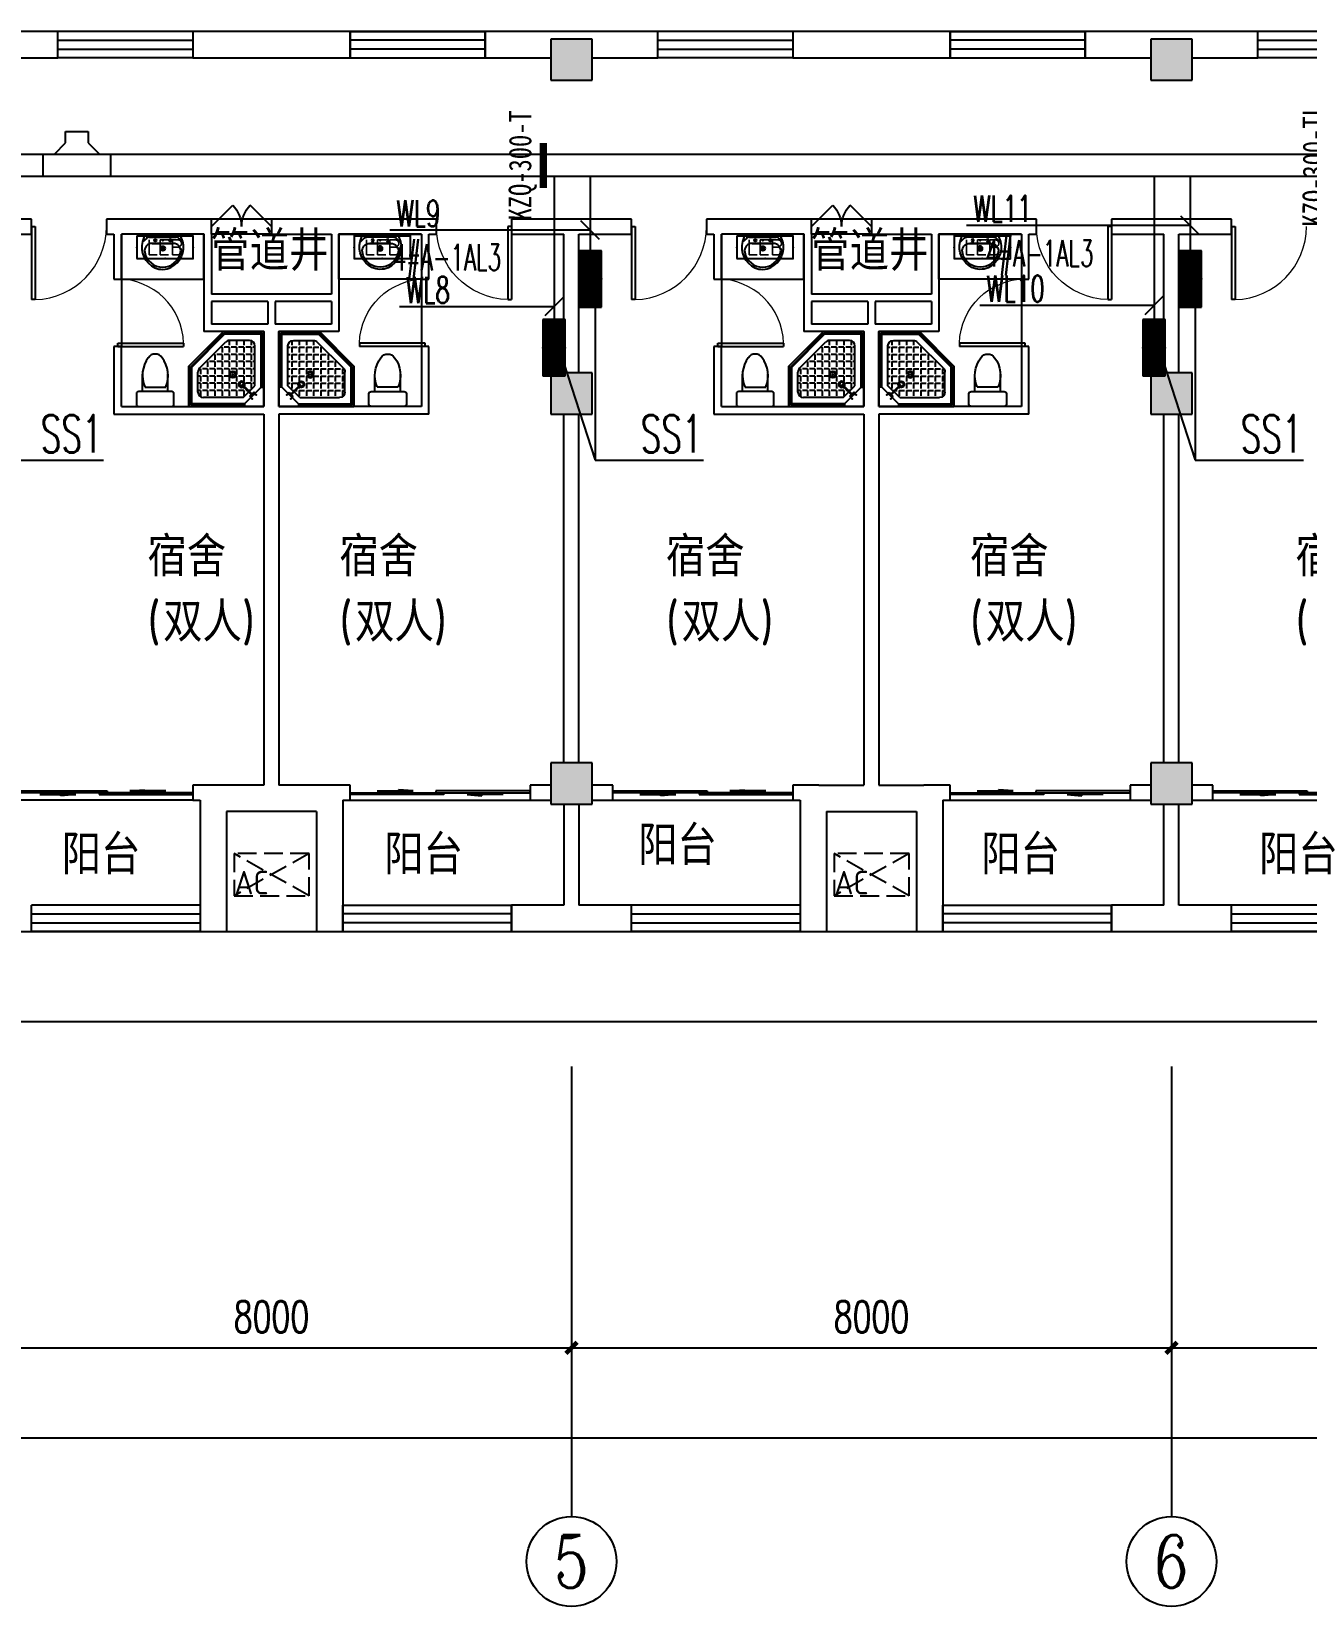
# Model space of a CAD drawing. Extents: x 1725663 to 4653551, y -550461 to 248782.
# Drawn here: x 2085350 to 2102350, y -116788 to -95788 of the extents above; entities that cross this region are included whole.
import ezdxf
from ezdxf.enums import TextEntityAlignment as Align

# ---------------------------------------------------------------- set-up
doc = ezdxf.new("R2010")
doc.units = 0
doc.header["$LTSCALE"] = 1000
doc.linetypes.add('DASH', pattern=[0.35, 0.25, -0.1])
for name, color, linetype in [('0-底图', 7, 'Continuous'), ('AXIS', 3, 'Continuous'), ('AXIS_TEXT', 7, 'Continuous'), ('CABLETRAY', 4, 'Continuous'), ('CLAYER', 7, 'Continuous'), ('COLUMN', 255, 'Continuous'), ('DIM-照明', 3, 'Continuous'), ('DIM-箱柜', 7, 'Continuous'), ('DOOR_FIRE', 4, 'Continuous'), ('EQUIP-箱柜', 3, 'Continuous'), ('GROUND', 2, 'Continuous'), ('PUB_HATCH', 8, 'Continuous'), ('PUB_TEXT', 7, 'Continuous'), ('TEL_TEXT', 7, 'Continuous'), ('WALL', 2, 'Continuous'), ('WINDOW', 4, 'Continuous'), ('WIRE-照明', 6, 'Continuous'), ('抗震支吊架', 2, 'Continuous'), ('洁具', 213, 'Continuous'), ('空调外机', 211, 'Continuous')]:
    doc.layers.add(name, color=color, linetype=linetype)
doc.styles.add('_TCH_AXIS', font='COMPLEX', dxfattribs={"bigfont": 'GBCBIG'})
doc.styles.add('_TEL_DIM', font='SIMPLEX', dxfattribs={"width": 0.8, "height": 3.5, "bigfont": 'HZTXT'})
doc.styles.add('A_DIM_T3', font='SIMPLEX', dxfattribs={"width": 0.7, "bigfont": 'HZ'})
doc.styles.add('COMPLEX', font='COMPLEX')
doc.styles.add('kzcad', font='', dxfattribs={"width": 0.8})
doc.styles.get("Standard").update_dxf_attribs({"font": 'geniso.shx', "bigfont": 'hztxt.shx'})
doc.styles.get('kzcad').set_extended_font_data('SimSun')
doc.dimstyles.new('_TCH_ARCH&&150', dxfattribs={"dimtxt": 420, "dimasz": 150, "dimexe": 375, "dimexo": 450, "dimgap": 202.5, "dimtad": 1, "dimdec": 0, "dimzin": 0, "dimdsep": 46, "dimtxsty": 'A_DIM_T3', "dimblk": 'ARCHTICK', "dimcen": 0.09, "dimclrt": 7, "dimazin": 2, "dimtfac": 1, "dimtdec": 0, "dimtix": 1, "dimtmove": 2, "dimatfit": 3, "dimfxl": 150, "dimtolj": 1, "dimtzin": 0, "dimarcsym": 0})

# ---------------------------------------------------------------- blocks, each defined once
blk = doc.blocks.new('*X490')
at = {"color": 0}
for p, q in [((-250, 33), (-83, 200)), ((-250, 68), (-118, 200)), ((-250, 104), (-154, 200)), ((-250, 139), (-189, 200)), ((-250, 174), (-224, 200)), ((-247, 0), (-47, 200)), ((-212, 0), (-12, 200)), ((-177, 0), (23, 200)), ((-141, 0), (59, 200)), ((-106, 0), (94, 200)), ((-71, 0), (129, 200)), ((-35, 0), (165, 200)), ((0, 0), (200, 200)), ((35, 0), (235, 200)), ((71, 0), (250, 179)), ((106, 0), (250, 144)), ((141, 0), (250, 109)), ((177, 0), (250, 73)), ((212, 0), (250, 38)), ((247, 0), (250, 3))]:
    blk.add_line(p, q, dxfattribs=at)
blk = doc.blocks.new('$equip$00002943')
for p, q in [((-0.75, 0.6), (-0.75, 0)), ((0.75, 0.6), (-0.75, 0.6)), ((0.75, 0), (0.75, 0.6)), ((-0.75, 0), (0.75, 0))]:
    blk.add_line(p, q)
for points, const_width in [([(-0.75, 0.3), (0.75, 0.3)], 0.6), ([(-0.75, 0.6), (-0.75, 0), (0.75, 0), (0.75, 0.6), (-0.75, 0.6), (-0.75, 0)], 0.02)]:
    blk.add_lwpolyline(points, dxfattribs=dict(const_width=const_width))
for p in [(0, 0.6), (-0.75, 0.3), (0, 0), (0.75, 0.3)]:
    blk.add_point(p)
at = {"xscale": 0.00300000000061118, "yscale": 0.00300000000061118, "zscale": 0.00300000000061118}
blk.add_blockref('*X490', (0, 0), dxfattribs=at)
at = {"color": 7, "style": '_TEL_DIM', "flags": 1}
for tag in ['A', 'REMARK']:
    blk.add_attdef(tag, text='', height=0.00002, dxfattribs=at).set_placement((0, 0), align=Align.MIDDLE_CENTER)
blk = doc.blocks.new('$equip$00002908')
for p, q in [((0.75, 0.6), (-0.75, 0.6)), ((-0.75, 0.6), (-0.75, 0)), ((0.75, 0), (0.75, 0.6)), ((-0.75, 0), (0.75, 0))]:
    blk.add_line(p, q)
at = {"const_width": 0.04}
blk.add_lwpolyline([(-0.75, 0.6), (-0.75, 0), (0.75, 0), (0.75, 0.6), (-0.75, 0.6), (-0.75, 0)], dxfattribs=at)
for p in [(0, 0.6), (-0.75, 0.3), (0, 0), (0.75, 0.3)]:
    blk.add_point(p)
at = {"color": 7, "style": '_TEL_DIM'}
blk.add_attdef('$TEXT$', text='', height=0.4, dxfattribs=at).set_placement((0, 0.3), align=Align.MIDDLE_CENTER)
at = {"color": 7, "style": '_TEL_DIM', "flags": 1}
for tag in ['A', 'REMARK']:
    blk.add_attdef(tag, text='', height=0.00002, dxfattribs=at).set_placement((0, 0), align=Align.MIDDLE_CENTER)
blk = doc.blocks.new('1F平面-CAD导入_dwg_Drawing4_t3_dwg_$plan$00001613-474159-1F-927810-1F')
at = {"layer": '洁具'}
for p, q in [((-30, 250), (-170, 250)), ((-200, 170), (-430, 170)), ((-260, -140), (-260, 140)), ((-200, -170), (-200, -220)), ((-170, -250), (-30, -250))]:
    blk.add_line(p, q, dxfattribs=at)
for points in [[(-200, 220), (-200, 170), (-200, -170), (-430, -170)], [(0, -220), (0, 220)]]:
    blk.add_lwpolyline(points, dxfattribs=at)
for centre, radius, start, end in [((-170, 220), 30, 90, 180), ((-30, 220), 30, 0, 90), ((-590, 0), 110, 123.4509, 236.5491), ((-413, -227), 398, 67.4505, 126.6381), ((-413, 227), 398, 233.3619, 292.5495), ((-170, -220), 30, 180, 270), ((-30, -220), 30, 270, 0)]:
    blk.add_arc(centre, radius, start, end, dxfattribs=at)
blk = doc.blocks.new('$lvtry$00000169')
at = {"color": 0}
for p, q in [((259, -36), (259, 0)), ((259, -36), (36, -259)), ((276, -120), (120, -276)), ((144, -151), (291, -298)), ((151, -144), (298, -291)), ((259, -24), (976, -24)), ((259, -36), (964, -36)), ((270, -213), (270, -143)), ((276, -120), (808, -120)), ((366, -213), (366, -143)), ((462, -213), (462, -143)), ((558, -213), (558, -143)), ((655, -213), (655, -143)), ((751, -213), (751, -143)), ((847, -213), (847, -143)), ((880, -192), (880, -460)), ((964, -36), (976, -24)), ((964, -36), (964, -525)), ((976, -24), (976, -530)), ((36, -259), (0, -259)), ((24, -259), (24, -976)), ((36, -259), (36, -964)), ((120, -276), (120, -808)), ((120, -309), (147, -309)), ((120, -405), (147, -405)), ((173, -309), (173, -239)), ((173, -309), (243, -309)), ((173, -405), (173, -335)), ((173, -405), (243, -405)), ((183, -213), (205, -213)), ((220, -213), (243, -213)), ((270, -213), (340, -213)), ((270, -263), (270, -239)), ((270, -405), (270, -335)), ((270, -405), (340, -405)), ((334, -309), (340, -309)), ((366, -213), (436, -213)), ((366, -309), (366, -239)), ((366, -309), (436, -309)), ((366, -405), (366, -335)), ((366, -405), (379, -405)), ((462, -213), (532, -213)), ((462, -309), (462, -239)), ((462, -309), (532, -309)), ((462, -405), (462, -335)), ((462, -405), (532, -405)), ((558, -213), (628, -213)), ((558, -309), (558, -239)), ((558, -309), (628, -309)), ((558, -405), (558, -335)), ((558, -405), (628, -405)), ((655, -213), (725, -213)), ((655, -309), (655, -239)), ((655, -309), (725, -309)), ((655, -405), (655, -335)), ((655, -405), (725, -405)), ((751, -213), (821, -213)), ((751, -309), (751, -239)), ((751, -309), (821, -309)), ((751, -405), (751, -335)), ((751, -405), (821, -405)), ((847, -213), (880, -213)), ((847, -309), (847, -239)), ((847, -309), (880, -309)), ((847, -405), (847, -335)), ((847, -405), (880, -405)), ((120, -501), (147, -501)), ((120, -598), (147, -598)), ((173, -501), (173, -431)), ((173, -501), (243, -501)), ((173, -598), (173, -528)), ((173, -598), (243, -598)), ((173, -694), (173, -624)), ((270, -501), (270, -431)), ((270, -501), (340, -501)), ((270, -598), (270, -528)), ((270, -598), (340, -598)), ((270, -694), (270, -624)), ((366, -501), (366, -431)), ((366, -501), (436, -501)), ((366, -598), (366, -528)), ((366, -598), (436, -598)), ((366, -694), (366, -624)), ((462, -501), (462, -431)), ((462, -501), (532, -501)), ((462, -598), (462, -528)), ((462, -598), (532, -598)), ((462, -694), (462, -624)), ((859, -511), (511, -859)), ((964, -525), (525, -964)), ((976, -530), (530, -976)), ((558, -501), (558, -431)), ((558, -501), (628, -501)), ((558, -598), (558, -528)), ((558, -598), (628, -598)), ((558, -694), (558, -624)), ((655, -501), (655, -431)), ((655, -501), (725, -501)), ((655, -598), (655, -528)), ((655, -598), (725, -598)), ((655, -694), (655, -624)), ((751, -501), (751, -431)), ((751, -501), (821, -501)), ((751, -598), (751, -528)), ((751, -598), (773, -598)), ((847, -501), (847, -431)), ((847, -501), (867, -501)), ((964, -525), (976, -530)), ((120, -694), (147, -694)), ((120, -790), (147, -790)), ((173, -694), (243, -694)), ((173, -790), (173, -720)), ((173, -790), (243, -790)), ((173, -878), (173, -816)), ((270, -694), (340, -694)), ((270, -790), (270, -720)), ((270, -790), (340, -790)), ((270, -880), (270, -816)), ((366, -694), (436, -694)), ((366, -790), (366, -720)), ((366, -790), (436, -790)), ((366, -880), (366, -816)), ((462, -694), (532, -694)), ((462, -790), (462, -720)), ((462, -790), (532, -790)), ((462, -880), (462, -816)), ((558, -694), (628, -694)), ((558, -790), (558, -720)), ((558, -790), (580, -790)), ((655, -694), (676, -694)), ((36, -964), (24, -976)), ((24, -976), (530, -976)), ((36, -964), (525, -964)), ((192, -880), (460, -880)), ((525, -964), (530, -976))]:
    blk.add_line(p, q, dxfattribs=at)
blk.add_lwpolyline([(0, 0), (0, -1000), (540, -1000), (1000, -540), (1000, 0)], close=True)
for points in [[(0, 0), (0, -1000)], [(0, 0), (1000, 0)], [(1000, 0), (1000, -540)], [(136, -190), (148, -178), (132, -162), (121, -174)], [(190, -136), (178, -148), (162, -132), (174, -121)], [(1000, -540), (540, -1000)], [(0, -1000), (540, -1000)]]:
    blk.add_lwpolyline(points, close=True, dxfattribs=at)
for radius in [43.8, 31.1]:
    blk.add_circle((416, -428), radius, dxfattribs=at)
for centre, radius, start, end in [((808, -192), 72, 0, 90), ((296, -296), 40.6, 142.583, 128.4197), ((296, -296), 28.6, 145.828, 125.6599), ((808, -460), 72, 315, 0), ((192, -808), 72, 180, 270), ((460, -808), 72, 270, 315)]:
    blk.add_arc(centre, radius, start, end, dxfattribs=at)
for p in [(103, -156, 0), (156, -102, 0), (416, -428, 0)]:
    blk.add_point(p, dxfattribs=at)
blk = doc.blocks.new('$lvtry$00000178')
at = {"color": 0}
for p, q in [((-238, 0), (238, 0)), ((-214, -36), (-272, -91)), ((-180, -23), (180, -23)), ((-142, -105), (140, -105)), ((140, -105), (-142, -105)), ((216, -37), (268, -91))]:
    blk.add_line(p, q, dxfattribs=at)
blk.add_lwpolyline([(-104, -430, 0.224698), (110, -425, 0.348046), (269, -79), (239, 0), (-241, 0), (-271, -79, 0.356844)], format="xyb", close=True, dxfattribs=at)
for centre, radius in [((-100, -65), 16.3), ((1, -172), 31.6), ((100, -65), 16.3)]:
    blk.add_circle(centre, radius, dxfattribs=at)
at = {"color": 0, "lineweight": 13}
blk.add_circle((1, -172), 23, dxfattribs=at)
at = {"color": 0}
for centre, radius, start, end in [((-142, -205), 100, 90, 190.5602), ((-180, -73), 50, 90, 133.181), ((140, -205), 100, 349.4398, 90), ((180, -73), 50, 44.5607, 90), ((-1, -179), 243, 190.5602, 349.4398)]:
    blk.add_arc(centre, radius, start, end, dxfattribs=at)
for p in [(0, -65), (1, -172)]:
    blk.add_point(p, dxfattribs=at)
blk = doc.blocks.new('A$C70365C93')
at = {"layer": '洁具'}
blk.add_lwpolyline([(-1900, 2300), (-1900, 1700), (-800, 1700), (-800, 2300)], close=True, dxfattribs=at)
blk.add_blockref('$lvtry$00000178', (-1350, 2280), dxfattribs=at)
at = {"layer": '洁具', "rotation": 180}
blk.add_blockref('$lvtry$00000169', (0, 0), dxfattribs=at)
at = {"layer": '洁具', "extrusion": (0, 0, -1), "xscale": -1, "zscale": -1, "rotation": 90}
blk.add_blockref('1F平面-CAD导入_dwg_Drawing4_t3_dwg_$plan$00001613-474159-1F-927810-1F', (1450, 0), dxfattribs=at)
blk = doc.blocks.new('A$Cf5a72a1b')
at = {"layer": '空调外机', "linetype": 'DASH'}
for p, q in [((1000, 563), (0, 0)), ((1000, 0), (0, 563))]:
    blk.add_line(p, q, dxfattribs=at)
blk.add_lwpolyline([(1000, 563), (0, 563), (0, 0), (1000, 0)], close=True, dxfattribs=at)
at = {"layer": 'PUB_TEXT'}
blk.add_text('AC', height=315, dxfattribs=at).set_placement((5, 18))
blk = doc.blocks.new('_ArchTick')
at = {"color": 0, "linetype": 'ByBlock', "const_width": 0.4}
blk.add_lwpolyline([(-0.5, -0.5), (0.5, 0.5)], dxfattribs=at)
blk = doc.blocks.new('*D726')
at = {"layer": 'AXIS', "color": 0, "lineweight": -2, "transparency": 16777216}
for p, q in [((1497007, -28905), (1497007, -33780)), ((1604207, -28905), (1604207, -33780)), ((1497007, -33405), (1604207, -33405))]:
    blk.add_line(p, q, dxfattribs=at)
at = {"layer": 'Defpoints', "color": 0, "transparency": 16777216}
for p in [(1497007, -28455), (1604207, -28455), (1604207, -33405)]:
    blk.add_point(p, dxfattribs=at)
at = {"layer": 'AXIS', "color": 0, "lineweight": -2, "transparency": 16777216, "xscale": 150, "yscale": 150, "zscale": 150, "rotation": 180}
blk.add_blockref('_ArchTick', (1497007, -33405), dxfattribs=at)
at = {"layer": 'AXIS', "color": 0, "lineweight": -2, "transparency": 16777216, "xscale": 150, "yscale": 150, "zscale": 150}
blk.add_blockref('_ArchTick', (1604207, -33405), dxfattribs=at)
at = {"layer": 'AXIS', "color": 7, "transparency": 16777216, "insert": (1550607, -32992), "char_height": 420, "attachment_point": 5, "style": 'A_DIM_T3'}
blk.add_mtext('\\A1;107200', dxfattribs=at)
blk = doc.blocks.new('*D731')
at = {"layer": 'AXIS', "color": 0, "lineweight": -2, "transparency": 16777216}
for p, q in [((1521307, -28905), (1521307, -32580)), ((1529307, -28905), (1529307, -32580)), ((1521307, -32205), (1529307, -32205))]:
    blk.add_line(p, q, dxfattribs=at)
at = {"layer": 'Defpoints', "color": 0, "transparency": 16777216}
for p in [(1521307, -28455), (1529307, -28455), (1529307, -32205)]:
    blk.add_point(p, dxfattribs=at)
at = {"layer": 'AXIS', "color": 0, "lineweight": -2, "transparency": 16777216, "xscale": 150, "yscale": 150, "zscale": 150, "rotation": 180}
blk.add_blockref('_ArchTick', (1521307, -32205), dxfattribs=at)
at = {"layer": 'AXIS', "color": 0, "lineweight": -2, "transparency": 16777216, "xscale": 150, "yscale": 150, "zscale": 150}
blk.add_blockref('_ArchTick', (1529307, -32205), dxfattribs=at)
at = {"layer": 'AXIS', "color": 7, "transparency": 16777216, "insert": (1525307, -31792), "char_height": 420, "attachment_point": 5, "style": 'A_DIM_T3'}
blk.add_mtext('\\A1;8000', dxfattribs=at)
blk = doc.blocks.new('*D732')
at = {"layer": 'AXIS', "color": 0, "lineweight": -2, "transparency": 16777216}
for p, q in [((1529307, -28905), (1529307, -32580)), ((1537307, -28905), (1537307, -32580)), ((1529307, -32205), (1537307, -32205))]:
    blk.add_line(p, q, dxfattribs=at)
at = {"layer": 'Defpoints', "color": 0, "transparency": 16777216}
for p in [(1529307, -28455), (1537307, -28455), (1537307, -32205)]:
    blk.add_point(p, dxfattribs=at)
at = {"layer": 'AXIS', "color": 0, "lineweight": -2, "transparency": 16777216, "xscale": 150, "yscale": 150, "zscale": 150, "rotation": 180}
blk.add_blockref('_ArchTick', (1529307, -32205), dxfattribs=at)
at = {"layer": 'AXIS', "color": 0, "lineweight": -2, "transparency": 16777216, "xscale": 150, "yscale": 150, "zscale": 150}
blk.add_blockref('_ArchTick', (1537307, -32205), dxfattribs=at)
at = {"layer": 'AXIS', "color": 7, "transparency": 16777216, "insert": (1533307, -31792), "char_height": 420, "attachment_point": 5, "style": 'A_DIM_T3'}
blk.add_mtext('\\A1;8000', dxfattribs=at)
blk = doc.blocks.new('*D733')
at = {"layer": 'AXIS', "color": 0, "lineweight": -2, "transparency": 16777216}
for p, q in [((1537307, -28905), (1537307, -32580)), ((1545307, -28905), (1545307, -32580)), ((1537307, -32205), (1545307, -32205))]:
    blk.add_line(p, q, dxfattribs=at)
at = {"layer": 'Defpoints', "color": 0, "transparency": 16777216}
for p in [(1537307, -28455), (1545307, -28455), (1545307, -32205)]:
    blk.add_point(p, dxfattribs=at)
at = {"layer": 'AXIS', "color": 0, "lineweight": -2, "transparency": 16777216, "xscale": 150, "yscale": 150, "zscale": 150, "rotation": 180}
blk.add_blockref('_ArchTick', (1537307, -32205), dxfattribs=at)
at = {"layer": 'AXIS', "color": 0, "lineweight": -2, "transparency": 16777216, "xscale": 150, "yscale": 150, "zscale": 150}
blk.add_blockref('_ArchTick', (1545307, -32205), dxfattribs=at)
at = {"layer": 'AXIS', "color": 7, "transparency": 16777216, "insert": (1541307, -31792), "char_height": 420, "attachment_point": 5, "style": 'A_DIM_T3'}
blk.add_mtext('\\A1;8000', dxfattribs=at)
blk = doc.blocks.new('$WINLIB2D$00000001')
at = {"color": 0}
for points in [[(-0.5, 0.5), (-0.5, -0.5)], [(-0.5, 0.5), (0.5, 0.5)], [(0.5, -0.5), (0.5, 0.5)], [(0.5, 0.1667), (-0.5, 0.1667)], [(0.5, -0.1667), (-0.5, -0.1667)], [(-0.5, -0.5), (0.5, -0.5)]]:
    blk.add_lwpolyline(points, dxfattribs=at)
blk = doc.blocks.new('_AXISO')
blk.add_circle((0, 0), 0.5)
at = {"layer": 'AXIS_TEXT', "style": 'COMPLEX', "width": 1.041667}
blk.add_attdef('A', text='', height=0.56, dxfattribs=at).set_placement((-0.25, -0.28), (0.25, -0.28), align=Align.FIT)
blk = doc.blocks.new('$DorLib2D$00000116')
at = {"color": 0}
for p, q in [((-0.5, 0), (-0.146, 0.354)), ((0.5, 0), (0.146, 0.354))]:
    blk.add_line(p, q, dxfattribs=at)
for centre, start, end in [((-0.5, 0), 0, 45), ((0.5, 0), 135, 180)]:
    blk.add_arc(centre, 0.5, start, end, dxfattribs=at)
blk = doc.blocks.new('$DorLib2D$00000001')
for p, q in [((0.45, 0.975), (0.5, 0.975)), ((0.45, 0), (0.45, 0.975)), ((0.5, 0), (0.5, 0.975)), ((0.5, 0), (0.45, 0))]:
    blk.add_line(p, q)
at = {"lineweight": 13}
blk.add_arc((0.475, 0), 0.975, 91.4693, 180, dxfattribs=at)
blk = doc.blocks.new('$DorLib2D$00000131')
at = {"color": 0, "linetype": 'Continuous'}
for p, q in [((0.15, 0.125), (0.2319, 0.1973)), ((0.2319, 0.1973), (0.2319, 0.125)), ((-0.5, 0.125), (-0.5, 0)), ((0.0192, 0.125), (-0.5, 0.125)), ((0.0192, 0), (0.0192, 0.125)), ((0.35, 0.125), (0.15, 0.125)), ((-0.5, 0), (0.0192, 0)), ((-0.024, 0), (0.5, 0)), ((-0.024, -0.125), (-0.024, 0)), ((0.5, 0), (0.5, -0.125)), ((-0.35, -0.125), (-0.15, -0.125)), ((-0.2319, -0.1973), (-0.2319, -0.125)), ((-0.15, -0.125), (-0.2319, -0.1973)), ((0.5, -0.125), (-0.024, -0.125))]:
    blk.add_line(p, q, dxfattribs=at)
blk = doc.blocks.new('ghj')
at = {"layer": 'PUB_HATCH'}
for points in [[(1529582, -14754.7), (1529032, -14754.7), (1529032, -15304.7), (1529582, -15304.7)], [(1537582, -14754.7), (1537032, -14754.7), (1537032, -15304.7), (1537582, -15304.7)], [(1529582, -19204.7), (1529032, -19204.7), (1529032, -19754.7), (1529582, -19754.7)], [(1537582, -19204.7), (1537032, -19204.7), (1537032, -19754.7), (1537582, -19754.7)], [(1529582, -24404.7), (1529032, -24404.7), (1529032, -24954.7), (1529582, -24954.7)], [(1537582, -24404.7), (1537032, -24404.7), (1537032, -24954.7), (1537582, -24954.7)]]:
    blk.add_hatch(color=256, dxfattribs=at).paths.add_polyline_path(points)
at = {"layer": 'AXIS'}
for p, q in [((1529307, -28454.7), (1529307, -34454.7)), ((1537307, -28454.7), (1537307, -34454.7))]:
    blk.add_line(p, q, dxfattribs=at)
at = {"layer": 'COLUMN'}
for p, q in [((1529582, -14754.7), (1529032, -14754.7)), ((1529032, -14754.7), (1529032, -15304.7)), ((1529582, -15304.7), (1529582, -14754.7)), ((1537582, -14754.7), (1537032, -14754.7)), ((1537032, -14754.7), (1537032, -15304.7)), ((1537582, -15304.7), (1537582, -14754.7)), ((1529032, -15304.7), (1529582, -15304.7)), ((1537032, -15304.7), (1537582, -15304.7)), ((1529582, -19204.7), (1529032, -19204.7)), ((1529032, -19204.7), (1529032, -19754.7)), ((1529582, -19754.7), (1529582, -19204.7)), ((1537582, -19204.7), (1537032, -19204.7)), ((1537032, -19204.7), (1537032, -19754.7)), ((1537582, -19754.7), (1537582, -19204.7)), ((1529032, -19754.7), (1529582, -19754.7)), ((1537032, -19754.7), (1537582, -19754.7)), ((1529582, -24404.7), (1529032, -24404.7)), ((1529032, -24404.7), (1529032, -24954.7)), ((1529582, -24954.7), (1529582, -24404.7)), ((1537582, -24404.7), (1537032, -24404.7)), ((1537032, -24404.7), (1537032, -24954.7)), ((1537582, -24954.7), (1537582, -24404.7)), ((1529032, -24954.7), (1529582, -24954.7)), ((1537032, -24954.7), (1537582, -24954.7))]:
    blk.add_line(p, q, dxfattribs=at)
at = {"layer": 'DOOR_FIRE'}
for p, q in [((1525307, -17154.7), (1524507, -17154.7)), ((1533307, -17154.7), (1532507, -17154.7)), ((1525307, -17354.7), (1524507, -17354.7)), ((1533307, -17354.7), (1532507, -17354.7))]:
    blk.add_line(p, q, dxfattribs=at)
at = {"layer": 'GROUND'}
for p, q in [((1497007, -26654.7), (1540407, -26654.7)), ((1495807, -27854.7), (1540407, -27854.7))]:
    blk.add_line(p, q, dxfattribs=at)
blk.add_lwpolyline([(1589057, -14654.7), (1515507, -14654.7)], dxfattribs=at)
at = {"layer": 'WALL'}
for p, q in [((1522457, -14654.7), (1521307, -14654.7)), ((1522457, -15004.7), (1522457, -14654.7)), ((1526357, -14654.7), (1524257, -14654.7)), ((1524257, -14654.7), (1524257, -15004.7)), ((1526357, -15004.7), (1526357, -14654.7)), ((1529307, -14654.7), (1528157, -14654.7)), ((1528157, -14654.7), (1528157, -15004.7)), ((1530457, -14654.7), (1529307, -14654.7)), ((1530457, -15004.7), (1530457, -14654.7)), ((1534357, -14654.7), (1532257, -14654.7)), ((1532257, -14654.7), (1532257, -15004.7)), ((1534357, -15004.7), (1534357, -14654.7)), ((1537307, -14654.7), (1536157, -14654.7)), ((1536157, -14654.7), (1536157, -15004.7)), ((1538457, -14654.7), (1537307, -14654.7)), ((1538457, -15004.7), (1538457, -14654.7)), ((1521582, -15004.7), (1522457, -15004.7)), ((1524257, -15004.7), (1526357, -15004.7)), ((1528157, -15004.7), (1529032, -15004.7)), ((1529582, -15004.7), (1530457, -15004.7)), ((1532257, -15004.7), (1534357, -15004.7)), ((1536157, -15004.7), (1537032, -15004.7)), ((1537582, -15004.7), (1538457, -15004.7)), ((1522107, -17154.7), (1521307, -17154.7)), ((1522107, -17354.7), (1522107, -17154.7)), ((1523207, -17154.7), (1523107, -17154.7)), ((1523107, -17154.7), (1523107, -17354.7)), ((1524407, -17154.7), (1523207, -17154.7)), ((1524507, -17154.7), (1524407, -17154.7)), ((1524507, -17354.7), (1524507, -17154.7)), ((1526207, -17154.7), (1525307, -17154.7)), ((1525307, -17154.7), (1525307, -17354.7)), ((1527407, -17154.7), (1526207, -17154.7)), ((1527507, -17154.7), (1527407, -17154.7)), ((1527507, -17354.7), (1527507, -17154.7)), ((1529307, -17154.7), (1528507, -17154.7)), ((1528507, -17154.7), (1528507, -17354.7)), ((1530107, -17154.7), (1529307, -17154.7)), ((1530107, -17354.7), (1530107, -17154.7)), ((1531207, -17154.7), (1531107, -17154.7)), ((1531107, -17154.7), (1531107, -17354.7)), ((1532407, -17154.7), (1531207, -17154.7)), ((1532507, -17154.7), (1532407, -17154.7)), ((1532507, -17354.7), (1532507, -17154.7)), ((1534207, -17154.7), (1533307, -17154.7)), ((1533307, -17154.7), (1533307, -17354.7)), ((1535407, -17154.7), (1534207, -17154.7)), ((1535507, -17154.7), (1535407, -17154.7)), ((1535507, -17354.7), (1535507, -17154.7)), ((1537307, -17154.7), (1536507, -17154.7)), ((1536507, -17154.7), (1536507, -17354.7)), ((1538107, -17154.7), (1537307, -17154.7)), ((1538107, -17354.7), (1538107, -17154.7)), ((1521407, -17354.7), (1522107, -17354.7)), ((1523107, -17354.7), (1523207, -17354.7)), ((1523207, -17354.7), (1523207, -17954.7)), ((1524407, -17354.7), (1523307, -17354.7)), ((1523307, -17954.7), (1523307, -17354.7)), ((1524407, -17354.7), (1524407, -18154.7)), ((1524507, -17354.7), (1524507, -18154.7)), ((1525307, -17354.7), (1526107, -17354.7)), ((1526107, -17354.7), (1526107, -18154.7)), ((1527307, -17354.7), (1526207, -17354.7)), ((1526207, -17354.7), (1526207, -18154.7)), ((1527307, -17354.7), (1527307, -17954.7)), ((1527407, -17954.7), (1527407, -17354.7)), ((1527407, -17354.7), (1527507, -17354.7)), ((1528507, -17354.7), (1529207, -17354.7)), ((1529207, -19204.7), (1529207, -17354.7)), ((1529407, -19204.7), (1529407, -17354.7)), ((1529407, -17354.7), (1530107, -17354.7)), ((1531107, -17354.7), (1531207, -17354.7)), ((1531207, -17354.7), (1531207, -17954.7)), ((1532407, -17354.7), (1531307, -17354.7)), ((1531307, -17954.7), (1531307, -17354.7)), ((1532407, -17354.7), (1532407, -18154.7)), ((1532507, -17354.7), (1532507, -18154.7)), ((1533307, -17354.7), (1534107, -17354.7)), ((1534107, -17354.7), (1534107, -18154.7)), ((1535307, -17354.7), (1534207, -17354.7)), ((1534207, -17354.7), (1534207, -18154.7)), ((1535307, -17354.7), (1535307, -17954.7)), ((1535407, -17954.7), (1535407, -17354.7)), ((1535407, -17354.7), (1535507, -17354.7)), ((1536507, -17354.7), (1537207, -17354.7)), ((1537207, -19204.7), (1537207, -17354.7)), ((1537407, -19204.7), (1537407, -17354.7)), ((1537407, -17354.7), (1538107, -17354.7)), ((1523207, -17954.7), (1523307, -17954.7)), ((1527307, -17954.7), (1527407, -17954.7)), ((1531207, -17954.7), (1531307, -17954.7)), ((1535307, -17954.7), (1535407, -17954.7)), ((1524407, -18154.7), (1524407, -18654.7)), ((1525307, -18154.7), (1524507, -18154.7)), ((1525257, -18254.7), (1524507, -18254.7)), ((1524507, -18254.7), (1524507, -18554.7)), ((1525257, -18254.7), (1525257, -18554.7)), ((1526107, -18154.7), (1525307, -18154.7)), ((1526107, -18254.7), (1525357, -18254.7)), ((1525357, -18254.7), (1525357, -18554.7)), ((1526107, -18254.7), (1526107, -18554.7)), ((1526207, -18154.7), (1526207, -18654.7)), ((1532407, -18154.7), (1532407, -18654.7)), ((1533307, -18154.7), (1532507, -18154.7)), ((1533257, -18254.7), (1532507, -18254.7)), ((1532507, -18254.7), (1532507, -18554.7)), ((1533257, -18254.7), (1533257, -18554.7)), ((1534107, -18154.7), (1533307, -18154.7)), ((1534107, -18254.7), (1533357, -18254.7)), ((1533357, -18254.7), (1533357, -18554.7)), ((1534107, -18254.7), (1534107, -18554.7)), ((1534207, -18154.7), (1534207, -18654.7)), ((1525207, -18654.7), (1524407, -18654.7)), ((1525257, -18554.7), (1524507, -18554.7)), ((1525207, -18654.7), (1525207, -19654.7)), ((1526107, -18554.7), (1525357, -18554.7)), ((1525407, -18654.7), (1525407, -19654.7)), ((1526207, -18654.7), (1525407, -18654.7)), ((1533207, -18654.7), (1532407, -18654.7)), ((1533257, -18554.7), (1532507, -18554.7)), ((1533207, -18654.7), (1533207, -19654.7)), ((1534107, -18554.7), (1533357, -18554.7)), ((1533407, -18654.7), (1533407, -19654.7)), ((1534207, -18654.7), (1533407, -18654.7)), ((1523307, -18854.7), (1523207, -18854.7)), ((1523207, -18854.7), (1523207, -19754.7)), ((1523307, -19654.7), (1523307, -18854.7)), ((1527407, -18854.7), (1527307, -18854.7)), ((1527307, -18854.7), (1527307, -19654.7)), ((1527407, -19754.7), (1527407, -18854.7)), ((1531307, -18854.7), (1531207, -18854.7)), ((1531207, -18854.7), (1531207, -19754.7)), ((1531307, -19654.7), (1531307, -18854.7)), ((1535407, -18854.7), (1535307, -18854.7)), ((1535307, -18854.7), (1535307, -19654.7)), ((1535407, -19754.7), (1535407, -18854.7)), ((1523307, -19654.7), (1525207, -19654.7)), ((1527307, -19654.7), (1525407, -19654.7)), ((1531307, -19654.7), (1533207, -19654.7)), ((1535307, -19654.7), (1533407, -19654.7)), ((1523207, -19754.7), (1525207, -19754.7)), ((1525207, -19754.7), (1525207, -24704.7)), ((1527407, -19754.7), (1525407, -19754.7)), ((1525407, -19754.7), (1525407, -24704.7)), ((1529207, -24404.7), (1529207, -19754.7)), ((1529407, -24404.7), (1529407, -19754.7)), ((1531207, -19754.7), (1533207, -19754.7)), ((1533207, -19754.7), (1533207, -24704.7)), ((1535407, -19754.7), (1533407, -19754.7)), ((1533407, -19754.7), (1533407, -24704.7)), ((1537207, -24404.7), (1537207, -19754.7)), ((1537407, -24404.7), (1537407, -19754.7)), ((1524607, -24704.7), (1524257, -24704.7)), ((1524257, -24704.7), (1524257, -24904.7)), ((1525207, -24704.7), (1524607, -24704.7)), ((1526007, -24704.7), (1525407, -24704.7)), ((1526357, -24704.7), (1526007, -24704.7)), ((1526357, -24904.7), (1526357, -24704.7)), ((1529032, -24704.7), (1528757, -24704.7)), ((1528757, -24704.7), (1528757, -24904.7)), ((1529857, -24704.7), (1529582, -24704.7)), ((1529857, -24904.7), (1529857, -24704.7)), ((1532607, -24704.7), (1532257, -24704.7)), ((1532257, -24704.7), (1532257, -24904.7)), ((1532607, -24704.7), (1533207, -24704.7)), ((1533407, -24704.7), (1534007, -24704.7)), ((1534357, -24704.7), (1534007, -24704.7)), ((1534357, -24904.7), (1534357, -24704.7)), ((1537032, -24704.7), (1536757, -24704.7)), ((1536757, -24704.7), (1536757, -24904.7)), ((1537857, -24704.7), (1537582, -24704.7)), ((1537857, -24904.7), (1537857, -24704.7)), ((1524257, -24904.7), (1524357, -24904.7)), ((1524357, -24904.7), (1524357, -26304.7)), ((1526257, -24904.7), (1526357, -24904.7)), ((1526257, -24904.7), (1526257, -26304.7)), ((1528757, -24904.7), (1529032, -24904.7)), ((1529207, -24954.7), (1529207, -26304.7)), ((1529407, -24954.7), (1529407, -26304.7)), ((1529582, -24904.7), (1529857, -24904.7)), ((1532257, -24904.7), (1532357, -24904.7)), ((1532357, -24904.7), (1532357, -26304.7)), ((1534257, -24904.7), (1534357, -24904.7)), ((1534257, -24904.7), (1534257, -26304.7)), ((1536757, -24904.7), (1537032, -24904.7)), ((1537207, -26304.7), (1537207, -24954.7)), ((1537407, -26304.7), (1537407, -24954.7)), ((1537582, -24904.7), (1537857, -24904.7)), ((1524707, -25054.7), (1524707, -26654.7)), ((1525307, -25054.7), (1524707, -25054.7)), ((1525907, -25054.7), (1525307, -25054.7)), ((1525907, -25054.7), (1525907, -26654.7)), ((1532707, -25054.7), (1533307, -25054.7)), ((1532707, -25054.7), (1532707, -26654.7)), ((1533307, -25054.7), (1533907, -25054.7)), ((1533907, -25054.7), (1533907, -26654.7)), ((1524357, -26304.7), (1524357, -26654.7)), ((1526257, -26654.7), (1526257, -26304.7)), ((1529207, -26304.7), (1528507, -26304.7)), ((1528507, -26304.7), (1528507, -26654.7)), ((1530107, -26304.7), (1529407, -26304.7)), ((1530107, -26654.7), (1530107, -26304.7)), ((1532357, -26304.7), (1532357, -26654.7)), ((1534257, -26654.7), (1534257, -26304.7)), ((1537207, -26304.7), (1536507, -26304.7)), ((1536507, -26304.7), (1536507, -26654.7)), ((1538107, -26304.7), (1537407, -26304.7)), ((1538107, -26654.7), (1538107, -26304.7)), ((1524357, -26654.7), (1524707, -26654.7)), ((1525907, -26654.7), (1526257, -26654.7)), ((1528507, -26654.7), (1529307, -26654.7)), ((1529307, -26654.7), (1530107, -26654.7)), ((1532357, -26654.7), (1532707, -26654.7)), ((1533907, -26654.7), (1534257, -26654.7)), ((1536507, -26654.7), (1537307, -26654.7)), ((1537307, -26654.7), (1538107, -26654.7))]:
    blk.add_line(p, q, dxfattribs=at)
at = {"layer": 'WINDOW'}
for p, q in [((1523307, -17954.7), (1523307, -18854.7)), ((1527307, -17954.7), (1527307, -18854.7)), ((1531307, -17954.7), (1531307, -18854.7)), ((1535307, -17954.7), (1535307, -18854.7)), ((1524257, -24904.7), (1521857, -24904.7)), ((1526357, -24904.7), (1528757, -24904.7)), ((1529857, -24904.7), (1532257, -24904.7)), ((1534357, -24904.7), (1536757, -24904.7)), ((1537857, -24904.7), (1540257, -24904.7))]:
    blk.add_line(p, q, dxfattribs=at)
for name, p in [('A$C70365C93', (1525207, -19654.7)), ('A$C70365C93', (1533207, -19654.7)), ('A$Cf5a72a1b', (1524807.5, -26178.2)), ('A$Cf5a72a1b', (1532807.5, -26178.2))]:
    blk.add_blockref(name, p)
at = {"xscale": -1}
for p in [(1525407, -19654.7), (1533407, -19654.7)]:
    blk.add_blockref('A$C70365C93', p, dxfattribs=at)
at = {"layer": 'AXIS'}
ref = blk.add_blockref('_AXISO', (1529307, -35054.7), dxfattribs=dict(at, xscale=1200, yscale=1200, zscale=1200))
ref.add_attrib('A', '5', dxfattribs={"layer": 'AXIS_TEXT', "height": 698.9, "style": '_TCH_AXIS'}).set_placement((1529074, -35404.2), (1529540, -35404.2), align=Align.FIT)
ref = blk.add_blockref('_AXISO', (1537307, -35054.7), dxfattribs=dict(at, xscale=1200, yscale=1200, zscale=1200))
ref.add_attrib('A', '6', dxfattribs={"layer": 'AXIS_TEXT', "height": 698.9, "style": '_TCH_AXIS'}).set_placement((1537074, -35404.2), (1537540, -35404.2), align=Align.FIT)
at = {"layer": 'DOOR_FIRE', "xscale": 800, "yscale": -800, "zscale": 200, "rotation": 179.9999999994664}
for p in [(1524907, -17254.7), (1532907, -17254.7)]:
    blk.add_blockref('$DorLib2D$00000116', p, dxfattribs=at)
at = {"layer": 'WINDOW'}
for name, p, xscale, yscale, zscale in [('$WINLIB2D$00000001', (1523357, -14829.7), -1800, 350, -1800), ('$WINLIB2D$00000001', (1527257, -14829.7), 1800, 350, 1800), ('$WINLIB2D$00000001', (1531357, -14829.7), -1800, 350, -1800), ('$WINLIB2D$00000001', (1535257, -14829.7), 1800, 350, 1800), ('$WINLIB2D$00000001', (1539357, -14829.7), -1800, 350, -1800), ('$DorLib2D$00000001', (1522607, -17254.7), -1000, -1000, -1000), ('$DorLib2D$00000001', (1530607, -17254.7), -1000, -1000, -1000), ('$DorLib2D$00000001', (1536007, -17254.7), 1000, -1000, 1000), ('$DorLib2D$00000001', (1538607, -17254.7), -1000, -1000, -1000), ('$DorLib2D$00000131', (1527557, -24804.7), 2400, -200, 2400), ('$DorLib2D$00000131', (1531057, -24804.7), -2400, -200, -2400), ('$DorLib2D$00000131', (1535557, -24804.7), 2400, -200, 2400), ('$DorLib2D$00000131', (1539057, -24804.7), -2400, -200, -2400), ('$WINLIB2D$00000001', (1527382, -26479.7), 2249.999999993481, 350, 2249.999999993481), ('$WINLIB2D$00000001', (1531232, -26479.7), -2249.999999993481, 350, -2249.999999993481), ('$WINLIB2D$00000001', (1535382, -26479.7), 2249.999999993481, 350, 2249.999999993481), ('$WINLIB2D$00000001', (1539232, -26479.7), -2249.999999993481, 350, -2249.999999993481)]:
    blk.add_blockref(name, p, dxfattribs=dict(at, xscale=xscale, yscale=yscale, zscale=zscale))
for name, p, xscale, yscale, zscale, rotation in [('$DorLib2D$00000001', (1528007, -17254.7), -1000, 1000, -1000, 180), ('$DorLib2D$00000001', (1523257, -18404.7), 900, 900, 900, 269.9999999994664), ('$DorLib2D$00000001', (1527357, -18404.7), 900, -900, 900, 269.9999999994664), ('$DorLib2D$00000001', (1531257, -18404.7), 900, 900, 900, 269.9999999994664), ('$DorLib2D$00000001', (1535357, -18404.7), 900, -900, 900, 269.9999999994664), ('$DorLib2D$00000131', (1523057, -24804.7), 2400, 200, 2400, 180), ('$WINLIB2D$00000001', (1523232, -26479.7), 2249.999999993481, -350, 2249.999999993481, 179.999999999998)]:
    blk.add_blockref(name, p, dxfattribs=dict(at, xscale=xscale, yscale=yscale, zscale=zscale, rotation=rotation))
at = {"layer": 'CLAYER'}
for p in [(1524492.3, -17841.7), (1532492.3, -17841.7)]:
    blk.add_text('管道井', height=525, dxfattribs=at).set_placement(p)
at = {"layer": 'PUB_TEXT'}
for s, p in [('宿舍', (1523652.3, -21918.5)), ('宿舍', (1526211.1, -21918.5)), ('宿舍', (1530565.5, -21918.5)), ('宿舍', (1534620, -21918.5)), ('宿舍', (1538959.4, -21918.5)), ('(', (1523652.3, -22790.6)), ('双人', (1523862.3, -22790.6)), (')', (1524912.3, -22790.6)), ('(', (1526211.1, -22790.6)), ('双人', (1526421.1, -22790.6)), (')', (1527471.1, -22790.6)), ('(', (1530565.5, -22790.6)), ('双人', (1530775.5, -22790.6)), (')', (1531825.5, -22790.6)), ('(', (1534620, -22790.6)), ('双人', (1534830, -22790.6)), (')', (1535880, -22790.6)), ('(', (1538959.4, -22790.6)), ('阳台', (1530195.2, -25770.6)), ('阳台', (1522510.3, -25892.8)), ('阳台', (1526811, -25892.8)), ('阳台', (1534770.9, -25892.8)), ('阳台', (1538474.8, -25892.8))]:
    blk.add_text(s, height=525, dxfattribs=at).set_placement(p)
at = {"layer": 'AXIS'}
for p1, p2, distance, picture, middle in [((1497007, -28454.7), (1604207, -28454.7), -4950, '*D726', (1550607, -32992.2)), ((1521307, -28454.7), (1529307, -28454.7), -3750, '*D731', (1525307, -31792.2)), ((1529307, -28454.7), (1537307, -28454.7), -3750, '*D732', (1533307, -31792.2)), ((1537307, -28454.7), (1545307, -28454.7), -3750, '*D733', (1541307, -31792.2))]:
    dim = blk.add_aligned_dim(p1=p1, p2=p2, distance=distance, dimstyle='_TCH_ARCH&&150', dxfattribs=at)
    dim.commit()
    dim.dimension.update_dxf_attribs({"geometry": picture, "text_midpoint": middle})

msp = doc.modelspace()

# ---------------------------------------------------------------- linework, layer by layer
at = {"layer": 'CABLETRAY'}
for p, q in [((2085805, -97273), (2085805, -97123)), ((2085805, -97123), (2086105, -97123)), ((2086105, -97123), (2086105, -97273)), ((2070405, -97423), (2156280, -97423)), ((2070405, -97423), (2148589, -97423)), ((2085505, -97723), (2085505, -97423)), ((2085505, -97423), (2085655, -97423)), ((2085655, -97423), (2085805, -97273)), ((2086105, -97273), (2086255, -97423)), ((2086255, -97423), (2086405, -97423)), ((2086405, -97423), (2086405, -97723)), ((2156280, -97723), (2070405, -97723)), ((2148589, -97723), (2070405, -97723)), ((2086405, -97723), (2085505, -97723))]:
    msp.add_line(p, q, dxfattribs=at)
at = {"layer": 'DIM-照明'}
for p, q in [((2100924, -98498), (2100676, -98250)), ((2100924, -98498), (2100676, -98250)), ((2092924, -98561), (2092676, -98313)), ((2092924, -98561), (2092676, -98313)), ((2100441, -99318), (2100193, -99565)), ((2100441, -99318), (2100193, -99565)), ((2092441, -99334), (2092193, -99581)), ((2092441, -99334), (2092193, -99581))]:
    msp.add_line(p, q, dxfattribs=at)
for points in [[(2090880, -98437), (2090129, -98437)], [(2090880, -98437), (2090129, -98437)], [(2092800, -98437), (2090880, -98437)], [(2092800, -98437), (2090880, -98437)], [(2098655, -98374), (2097819, -98374)], [(2098655, -98374), (2097819, -98374)], [(2100800, -98374), (2098655, -98374)], [(2100800, -98374), (2098655, -98374)], [(2091017, -99458), (2090256, -99458)], [(2091017, -99458), (2090256, -99458)], [(2092317, -99458), (2091017, -99458)], [(2092317, -99458), (2091017, -99458)], [(2098928, -99442), (2097996, -99442)], [(2098928, -99442), (2097996, -99442)], [(2100317, -99442), (2098928, -99442)], [(2100317, -99442), (2098928, -99442)]]:
    msp.add_lwpolyline(points, dxfattribs=at)
at = {"layer": 'DIM-箱柜'}
for p, q in [((2092866, -99462), (2092866, -101503)), ((2092866, -99462), (2092866, -101503)), ((2100866, -99462), (2100866, -101503)), ((2100866, -99462), (2100866, -101503)), ((2092450, -100213), (2092866, -101503)), ((2092450, -100213), (2092866, -101503)), ((2100450, -100213), (2100866, -101503)), ((2100450, -100213), (2100866, -101503)), ((2084866, -101503), (2086309, -101503)), ((2084866, -101503), (2086309, -101503)), ((2092866, -101503), (2094309, -101503)), ((2092866, -101503), (2094309, -101503)), ((2100866, -101503), (2102309, -101503)), ((2100866, -101503), (2102309, -101503))]:
    msp.add_line(p, q, dxfattribs=at)
at = {"layer": 'WIRE-照明'}
for p, q in [((2092317, -97723), (2092317, -99629)), ((2092800, -97723), (2092800, -98712)), ((2100317, -97723), (2100317, -99629)), ((2100800, -97723), (2100800, -98712))]:
    msp.add_line(p, q, dxfattribs=at)
at = {"layer": '抗震支吊架', "color": 2, "const_width": 100}
msp.add_lwpolyline([(2092174, -97873), (2092174, -97273)], dxfattribs=at)

# ---------------------------------------------------------------- block references
at = {"layer": '0-底图'}
msp.add_blockref('ghj', (563243, -81133), dxfattribs=at)
at = {"layer": 'EQUIP-箱柜', "xscale": 500, "yscale": 500, "zscale": 500}
for p in [(2087131, -98816), (2090028, -98816), (2095131, -98816), (2098028, -98816)]:
    msp.add_blockref('$equip$00002908', p, dxfattribs=at).add_auto_attribs({'$TEXT$': 'LEB'})
for p, rotation in [((2092650, -99087), 270), ((2100650, -99087), 270), ((2092467, -100004), 90), ((2100467, -100004), 90)]:
    msp.add_blockref('$equip$00002943', p, dxfattribs=dict(at, rotation=rotation))

# ---------------------------------------------------------------- texts
at = {"layer": 'DIM-照明', "color": 7, "style": '_TEL_DIM', "width": 0.64}
for s, p in [('WL9', (2090217, -98387)), ('WL9', (2090217, -98387)), ('WL11', (2097907, -98324)), ('WL11', (2097907, -98324)), ('WL8', (2090343, -99408)), ('WL8', (2090343, -99408)), ('WL10', (2098083, -99392)), ('WL10', (2098083, -99392))]:
    msp.add_text(s, height=350, dxfattribs=at).set_placement(p)
at = {"layer": 'DIM-箱柜', "color": 7, "style": '_TEL_DIM', "width": 0.64}
for p in [(2085474, -101403), (2085474, -101403), (2093474, -101403), (2093474, -101403), (2101474, -101403), (2101474, -101403)]:
    msp.add_text('SS1', height=500, dxfattribs=at).set_placement(p)
at = {"layer": 'TEL_TEXT', "style": '_TEL_DIM', "width": 0.6}
for p in [(2090172, -98975), (2098070, -98920)]:
    msp.add_text('4#A-1AL3', height=350, dxfattribs=at).set_placement(p)
at = {"layer": '抗震支吊架', "color": 2, "style": 'kzcad', "width": 0.8}
for s, p in [('KZQ-300-TL', (2102598, -97573)), ('KZQ-300-T', (2092014, -97573))]:
    msp.add_text(s, height=300, rotation=89.8854, dxfattribs=at).set_placement(p, align=Align.CENTER)

doc.saveas('drawing.dxf')
